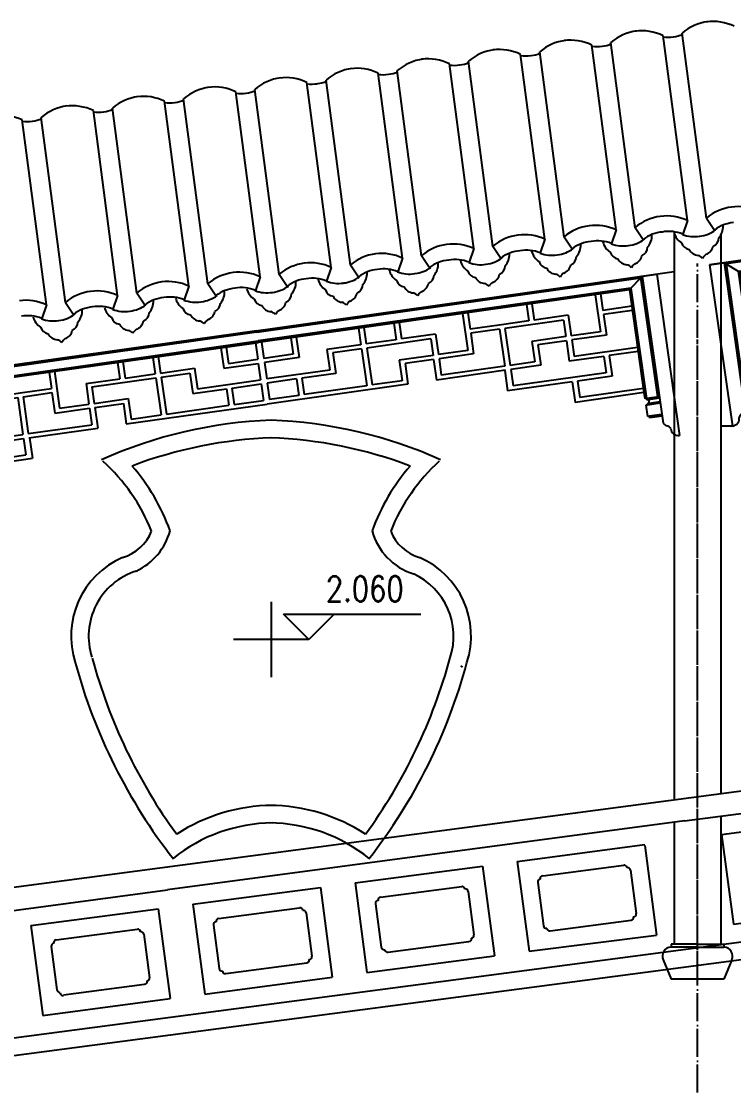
# Model space of a CAD drawing. Extents: x 1035948 to 1665131, y -158296 to 142149.
# Drawn here: x 1136540 to 1138978, y -77651 to -73984 of the extents above; entities that cross this region are included whole.
import ezdxf
from ezdxf.enums import TextEntityAlignment as Align

# ---------------------------------------------------------------- set-up
doc = ezdxf.new("R2010")
doc.units = 0
doc.header["$LTSCALE"] = 200
doc.header["$MEASUREMENT"] = 0
doc.linetypes.add('ACAD_ISO04W100', pattern=[30.5, 24, -3, 0.5, -3])
doc.layers.get('0').update_dxf_attribs({"linetype": 'CONTINUOUS'})
for name, color, linetype in [('AXIS', 3, 'CONTINUOUS'), ('DOTE', 1, 'CONTINUOUS'), ('GXYZ', 2, 'CONTINUOUS'), ('PUB_DIM', 3, 'CONTINUOUS'), ('ROOF', 4, 'CONTINUOUS'), ('WINDOW', 2, 'CONTINUOUS'), ('WLL1', 7, 'CONTINUOUS')]:
    doc.layers.add(name, color=color, linetype=linetype)
doc.styles.add('DIM_FONT', font='SIMPLEX.shx', dxfattribs={"width": 0.8})

# ---------------------------------------------------------------- blocks, each defined once
blk = doc.blocks.new('CH1')
at = {"color": 6}
for p, q in [((-743.4, 0), (-784, 40.6)), ((295.4, 35.6), (-779, 35.6)), ((-779, 35.6), (-779, -376.4)), ((295.4, 35.6), (1369.8, 35.6)), ((1334.3, 0), (1374.8, 40.6)), ((1369.8, 35.6), (1369.8, -376.4)), ((-748.4, 5), (295.4, 5)), ((-748.4, 5), (-748.4, -376.4)), ((1339.3, 5), (295.4, 5)), ((1339.3, 5), (1339.3, -376.4))]:
    blk.add_line(p, q, dxfattribs=at)
at = {"color": 7}
for p, q in [((-784, 40.6), (-784, -443.1)), ((1374.8, 40.6), (1374.8, -443.1))]:
    blk.add_line(p, q, dxfattribs=at)
for p, q in [((-743.4, 0), (295.4, 0)), ((-743.4, 0), (-743.4, -355.1)), ((-662.6, 0), (-662.6, -56.8)), ((-647.6, 0), (-647.6, -127.8)), ((-470.7, 0), (-470.7, -56.8)), ((-455.6, 0), (-455.6, -56.8)), ((-290.9, 0), (-290.9, -56.8)), ((-275.9, 0), (-275.9, -127.8)), ((-98.9, 0), (-98.9, -56.8)), ((-83.9, 0), (-83.9, -56.8)), ((0, 0), (0, -56.8)), ((15, 0), (15, -56.8)), ((190, 0), (190, -71)), ((205, 0), (205, -56.8)), ((287, 0), (287, -56.8)), ((1334.3, 0), (295.4, 0)), ((303.9, 0), (303.9, -56.8)), ((385.8, 0), (385.8, -56.8)), ((400.9, 0), (400.9, -71)), ((575.8, 0), (575.8, -56.8)), ((590.8, 0), (590.8, -56.8)), ((674.8, 0), (674.8, -56.8)), ((689.8, 0), (689.8, -56.8)), ((866.7, 0), (866.7, -127.8)), ((881.8, 0), (881.8, -56.8)), ((1046.5, 0), (1046.5, -56.8)), ((1061.5, 0), (1061.5, -56.8)), ((1238.4, 0), (1238.4, -127.8)), ((1253.5, 0), (1253.5, -56.8)), ((1334.3, 0), (1334.3, -355.1)), ((-743.4, -56.8), (-662.6, -56.8)), ((-565.6, -56.8), (-565.6, -127.8)), ((-565.6, -56.8), (-470.7, -56.8)), ((-455.6, -56.8), (-371.7, -56.8)), ((-371.7, -56.8), (-290.9, -56.8)), ((-193.9, -56.8), (-193.9, -127.8)), ((-193.9, -56.8), (-98.9, -56.8)), ((-83.9, -56.8), (0, -56.8)), ((15, -56.8), (110, -56.8)), ((110, -56.8), (110, -127.8)), ((205, -56.8), (287, -56.8)), ((385.8, -56.8), (303.9, -56.8)), ((575.8, -56.8), (480.8, -56.8)), ((480.8, -56.8), (480.8, -127.8)), ((674.8, -56.8), (590.8, -56.8)), ((784.8, -56.8), (689.8, -56.8)), ((784.8, -56.8), (784.8, -127.8)), ((962.6, -56.8), (881.8, -56.8)), ((1046.5, -56.8), (962.6, -56.8)), ((1156.5, -56.8), (1061.5, -56.8)), ((1156.5, -56.8), (1156.5, -127.8)), ((1334.3, -56.8), (1253.5, -56.8)), ((-743.4, -71), (-662.6, -71)), ((-662.6, -71), (-662.6, -142)), ((-550.6, -71), (-386.8, -71)), ((-550.6, -71), (-550.6, -127.8)), ((-386.8, -71), (-386.8, -198.8)), ((-371.7, -71), (-371.7, -198.8)), ((-371.7, -71), (-290.9, -71)), ((-290.9, -71), (-290.9, -142)), ((-178.9, -71), (-178.9, -127.8)), ((-178.9, -71), (0, -71)), ((0, -71), (0, -198.8)), ((15, -71), (15, -198.8)), ((15, -71), (95, -71)), ((95, -71), (95, -142)), ((190, -71), (287, -71)), ((287, -71), (287, -127.8)), ((303.9, -71), (303.9, -127.8)), ((400.9, -71), (303.9, -71)), ((575.8, -71), (495.9, -71)), ((495.9, -71), (495.9, -142)), ((575.8, -71), (575.8, -198.8)), ((590.8, -71), (590.8, -198.8)), ((769.7, -71), (590.8, -71)), ((769.7, -71), (769.7, -127.8)), ((962.6, -71), (881.8, -71)), ((881.8, -71), (881.8, -142)), ((962.6, -71), (962.6, -198.8)), ((977.6, -71), (977.6, -198.8)), ((1141.5, -71), (977.6, -71)), ((1141.5, -71), (1141.5, -127.8)), ((1253.5, -71), (1253.5, -142)), ((1334.3, -71), (1253.5, -71)), ((-662.6, -142), (-565.6, -142)), ((-647.6, -127.8), (-565.6, -127.8)), ((-565.6, -142), (-565.6, -198.8)), ((-550.6, -127.8), (-455.6, -127.8)), ((-550.6, -142), (-550.6, -213)), ((-550.6, -142), (-470.7, -142)), ((-470.7, -142), (-470.7, -213)), ((-455.6, -127.8), (-455.6, -198.8)), ((-290.9, -142), (-193.9, -142)), ((-275.9, -127.8), (-193.9, -127.8)), ((-193.9, -142), (-193.9, -198.8)), ((-178.9, -127.8), (-83.9, -127.8)), ((-83.9, -127.8), (-83.9, -198.8)), ((95, -142), (190, -142)), ((110, -127.8), (287, -127.8)), ((190, -142), (190, -198.8)), ((205, -142), (205, -198.8)), ((205, -142), (287, -142)), ((287, -142), (287, -198.8)), ((480.8, -127.8), (303.9, -127.8)), ((385.8, -142), (303.9, -142)), ((303.9, -142), (303.9, -198.8)), ((385.8, -142), (385.8, -198.8)), ((495.9, -142), (400.9, -142)), ((400.9, -142), (400.9, -198.8)), ((674.8, -127.8), (674.8, -198.8)), ((769.7, -127.8), (674.8, -127.8)), ((866.7, -127.8), (784.8, -127.8)), ((784.8, -142), (784.8, -198.8)), ((881.8, -142), (784.8, -142)), ((1046.5, -127.8), (1046.5, -198.8)), ((1141.5, -127.8), (1046.5, -127.8)), ((1061.5, -142), (1061.5, -213)), ((1141.5, -142), (1061.5, -142)), ((1141.5, -142), (1141.5, -213)), ((1238.4, -127.8), (1156.5, -127.8)), ((1253.5, -142), (1156.5, -142)), ((1156.5, -142), (1156.5, -198.8)), ((-743.4, -198.8), (-565.6, -198.8)), ((-455.6, -198.8), (-386.8, -198.8)), ((-371.7, -198.8), (-193.9, -198.8)), ((-83.9, -198.8), (0, -198.8)), ((15, -198.8), (190, -198.8)), ((205, -198.8), (287, -198.8)), ((385.8, -198.8), (303.9, -198.8)), ((575.8, -198.8), (400.9, -198.8)), ((674.8, -198.8), (590.8, -198.8)), ((962.6, -198.8), (784.8, -198.8)), ((1046.5, -198.8), (977.6, -198.8)), ((1334.3, -198.8), (1156.5, -198.8)), ((-743.4, -213), (-662.6, -213)), ((-662.6, -213), (-662.6, -284.1)), ((-647.6, -213), (-647.6, -269.9)), ((-647.6, -213), (-550.6, -213)), ((-470.7, -213), (-386.8, -213)), ((-386.8, -213), (-386.8, -269.9)), ((977.6, -213), (977.6, -269.9)), ((1061.5, -213), (977.6, -213)), ((1238.4, -213), (1141.5, -213)), ((1238.4, -213), (1238.4, -269.9)), ((1253.5, -213), (1253.5, -284.1)), ((1334.3, -213), (1253.5, -213)), ((-662.6, -284.1), (-565.6, -284.1)), ((-647.6, -269.9), (-386.8, -269.9)), ((-565.6, -284.1), (-565.6, -340.9)), ((1238.4, -269.9), (977.6, -269.9)), ((1156.5, -284.1), (1156.5, -340.9)), ((1253.5, -284.1), (1156.5, -284.1)), ((-743.4, -340.9), (-565.6, -340.9)), ((1334.3, -340.9), (1156.5, -340.9)), ((-784, -376.4), (-748.5, -376.4)), ((-784, -381.5), (-753.6, -381.5)), ((-784, -394), (-753.6, -394)), ((-784, -399.1), (-748.5, -399.1)), ((1374.8, -376.4), (1339.3, -376.4)), ((1374.8, -399.1), (1339.3, -399.1)), ((1374.8, -381.5), (1344.4, -381.5)), ((1374.8, -394), (1344.4, -394)), ((-784, -438), (-748.5, -438)), ((1374.8, -438), (1339.3, -438))]:
    blk.add_line(p, q)
at = {"layer": 'WINDOW'}
for p, q in [((295.4, 40.6), (-824.6, 40.6)), ((-824.6, 40.6), (-824.6, -517.2)), ((295.4, 40.6), (1415.4, 40.6)), ((1415.4, 40.6), (1415.4, -517.2)), ((-178.9, -142), (-98.9, -142)), ((-178.9, -142), (-178.9, -213)), ((-98.9, -142), (-98.9, -213)), ((689.8, -142), (689.8, -213)), ((769.7, -142), (689.8, -142)), ((769.7, -142), (769.7, -213)), ((-371.7, -213), (-178.9, -213)), ((-369.8, -213), (-369.8, -284.1)), ((-98.9, -213), (295.4, -213)), ((689.8, -213), (295.4, -213)), ((962.6, -213), (769.7, -213)), ((960.7, -213), (960.7, -284.1)), ((-550.6, -284.1), (-369.8, -284.1)), ((-550.6, -284.1), (-550.6, -355.1)), ((1141.5, -284.1), (960.7, -284.1)), ((1141.5, -284.1), (1141.5, -355.1)), ((-743.4, -355.1), (-550.6, -355.1)), ((-743.4, -355.1), (-743.4, -376.4)), ((1334.3, -355.1), (1141.5, -355.1)), ((1334.3, -355.1), (1334.3, -376.4)), ((-753.6, -381.5), (-748.5, -381.5)), ((-753.6, -381.5), (-753.6, -394)), ((-753.6, -394), (-748.5, -394)), ((-748.5, -376.4), (-748.5, -381.5)), ((-748.5, -376.4), (-743.4, -376.4)), ((-748.5, -394), (-748.5, -399.1)), ((-748.5, -399.1), (-743.4, -399.1)), ((-743.4, -399.1), (-743.4, -438)), ((1339.3, -376.4), (1334.3, -376.4)), ((1339.3, -399.1), (1334.3, -399.1)), ((1334.3, -399.1), (1334.3, -438)), ((1339.3, -376.4), (1339.3, -381.5)), ((1344.4, -381.5), (1339.3, -381.5)), ((1344.4, -394), (1339.3, -394)), ((1339.3, -394), (1339.3, -399.1)), ((1344.4, -381.5), (1344.4, -394)), ((-784, -443.1), (-748.5, -443.1)), ((-784, -443.1), (-784, -467.5)), ((-748.5, -438), (-748.5, -443.1)), ((-748.5, -438), (-743.4, -438)), ((1339.3, -438), (1334.3, -438)), ((1339.3, -438), (1339.3, -443.1)), ((1374.8, -443.1), (1339.3, -443.1)), ((1374.8, -443.1), (1374.8, -467.5))]:
    blk.add_line(p, q, dxfattribs=at)
for centre, radius, start, end in [((-826.3, -494), 23.2, 274.2071, 6.7263), ((-782.4, -498.1), 21.9, 115.9684, 161.975), ((-811, -456.1), 29.3, 310.4513, 337.1194), ((1401.8, -456.1), 29.3, 202.8806, 229.5487), ((1373.2, -498.1), 21.9, 18.025, 64.0316), ((1417.1, -494), 23.2, 173.2737, 265.7929)]:
    blk.add_arc(centre, radius, start, end, dxfattribs=at)
at = {"layer": 'WLL1'}
blk.add_line((-824.6, 40.6), (1415.4, 40.6), dxfattribs=at)
blk = doc.blocks.new('CH2')
at = {"xscale": 1.267857, "zscale": 1.267857, "rotation": 2.492125825068038}
blk.add_blockref('CH1', (239.5, 152.6), dxfattribs=at)

msp = doc.modelspace()

# ---------------------------------------------------------------- linework, layer by layer
for p, q in [((1138885.1593, -74656.74348), (1138912.5997, -74697.75689)), ((1138885.1593, -74656.74348), (1138912.5997, -74697.75689)), ((1138641.32253, -74688.8111), (1138668.76293, -74729.82452)), ((1138641.32253, -74688.8111), (1138668.76293, -74729.82452)), ((1138819.7857, -74665.34093), (1138803.88252, -74712.05458)), ((1138819.7857, -74665.34093), (1138803.88252, -74712.05458)), ((1138332.11215, -74729.47619), (1138316.20897, -74776.18984)), ((1138397.48575, -74720.87873), (1138424.92615, -74761.89215)), ((1138575.94892, -74697.40856), (1138560.04575, -74744.12221)), ((1138575.94892, -74697.40856), (1138560.04575, -74744.12221)), ((1138575.94892, -74697.40856), (1138560.04575, -74744.12221)), ((1138088.27537, -74761.54382), (1138072.37219, -74808.25747)), ((1138153.64897, -74752.94636), (1138181.08937, -74793.95978)), ((1137844.43859, -74793.61145), (1137828.53542, -74840.3251)), ((1137909.8122, -74785.01399), (1137937.2526, -74826.02741)), ((1137600.60182, -74825.67908), (1137584.69864, -74872.39273)), ((1137665.97542, -74817.08162), (1137693.41582, -74858.09504)), ((1137356.76504, -74857.74671), (1137340.86186, -74904.46036)), ((1137422.13864, -74849.14925), (1137449.57904, -74890.16267)), ((1136934.46509, -74913.28451), (1136961.90549, -74954.29793)), ((1137112.92826, -74889.81434), (1137097.02509, -74936.52799)), ((1137178.30187, -74881.21688), (1137205.74227, -74922.2303)), ((1136690.62832, -74945.35214), (1136718.06872, -74986.36556)), ((1136869.09149, -74921.88197), (1136853.18831, -74968.59562)), ((1136625.25471, -74953.9496), (1136609.35153, -75000.66325)), ((1138944.49445, -77262.7307), (1138764.49445, -77262.7307)), ((1138944.49445, -77262.7307), (1138764.49445, -77262.7307))]:
    msp.add_line(p, q)
for centre, radius, start, end in [((1138911.63169, -74150.85061), 167.81372, 97.49212583, 130.82324209), ((1138911.63169, -74150.85061), 167.81372, 97.49212583, 130.82324209), ((1138907.24984, -74151.42688), 167.81372, 64.16100956, 97.49212583), ((1138667.79491, -74182.91824), 167.81372, 97.49212583, 130.82324209), ((1138667.79491, -74182.91824), 167.81372, 97.49212583, 130.82324209), ((1138663.41307, -74183.49451), 167.81372, 64.16100956, 97.49212583), ((1138663.41307, -74183.49451), 167.81372, 64.16100956, 97.49212583), ((1138423.95814, -74214.98587), 167.81372, 97.49212583, 130.82324209), ((1138419.57629, -74215.56214), 167.81372, 64.16100956, 97.49212583), ((1138180.12136, -74247.0535), 167.81372, 97.49212583, 130.82324209), ((1138175.73951, -74247.62977), 167.81372, 64.16100956, 97.49212583), ((1137692.44781, -74311.18876), 167.81372, 97.49212583, 130.82324209), ((1137688.06596, -74311.76503), 167.81372, 64.16100956, 97.49212583), ((1137936.28458, -74279.12113), 167.81372, 97.49212583, 130.82324209), ((1137931.90274, -74279.6974), 167.81372, 64.16100956, 97.49212583), ((1137448.61103, -74343.25639), 167.81372, 97.49212583, 130.82324209), ((1137444.22918, -74343.83266), 167.81372, 64.16100956, 97.49212583), ((1137204.77425, -74375.32402), 167.81372, 97.49212583, 130.82324209), ((1137200.39241, -74375.90029), 167.81372, 64.16100956, 97.49212583), ((1136960.93748, -74407.39165), 167.81372, 97.49212583, 130.82324209), ((1136956.55563, -74407.96792), 167.81372, 64.16100956, 97.49212583), ((1136717.1007, -74439.45928), 167.81372, 97.49212583, 130.82324209), ((1136712.71885, -74440.03555), 167.81372, 64.16100956, 97.49212583), ((1136468.88208, -74472.10318), 167.81372, 64.16100956, 97.49212583), ((1138992.85912, -74785.43767), 167.81372, 97.49212583, 129.92482334), ((1138992.85912, -74785.43767), 167.81372, 97.49212583, 129.92482334), ((1138992.85912, -74785.43767), 167.81372, 65.05942831, 97.49212583), ((1138749.02235, -74817.5053), 167.81372, 97.49212583, 129.92482334), ((1138749.02235, -74817.5053), 167.81372, 97.49212583, 129.92482334), ((1138749.02235, -74817.5053), 167.81372, 65.05942831, 97.49212583), ((1138749.02235, -74817.5053), 167.81372, 65.05942831, 97.49212583), ((1138505.18557, -74849.57293), 167.81372, 97.49212583, 129.92482334), ((1138505.18557, -74849.57293), 167.81372, 65.05942831, 97.49212583), ((1138505.18557, -74849.57293), 167.81372, 65.05942831, 97.49212583), ((1138988.29665, -74796.18954), 124.17332, 94.75697572, 127.56110412), ((1138882.08365, -74684.79016), 60.31385, 319.0737866, 1.71051773), ((1138261.34879, -74881.64056), 167.81372, 97.49212583, 129.92482334), ((1138261.34879, -74881.64056), 167.81372, 65.05942831, 97.49212583), ((1138744.45987, -74828.25717), 124.17332, 94.75697572, 127.56110412), ((1138744.45987, -74828.25717), 124.17332, 94.75697572, 127.56110412), ((1138638.24688, -74716.85779), 60.31385, 319.0737866, 1.71051773), ((1138638.24688, -74716.85779), 60.31385, 319.0737866, 1.71051773), ((1138756.20961, -74826.71193), 124.17332, 67.42314753, 100.22727593), ((1138756.20961, -74826.71193), 124.17332, 67.42314753, 100.22727593), ((1138832.83524, -74691.55846), 60.31385, 193.93997122, 236.57670234), ((1138832.83524, -74691.55846), 60.31385, 193.93997122, 236.57670234), ((1138895.74034, -74723.29289), 31.92959, 293.29580771, 358.19080511), ((1138017.51202, -74913.70819), 167.81372, 97.49212583, 129.92482334), ((1138017.51202, -74913.70819), 167.81372, 65.05942831, 97.49212583), ((1138256.78632, -74892.39243), 124.17332, 94.75697572, 127.56110412), ((1138268.53606, -74890.84719), 124.17332, 67.42314753, 100.22727593), ((1138500.6231, -74860.3248), 124.17332, 94.75697572, 127.56110412), ((1138394.4101, -74748.92542), 60.31385, 319.0737866, 1.71051773), ((1138512.37284, -74858.77956), 124.17332, 67.42314753, 100.22727593), ((1138512.37284, -74858.77956), 124.17332, 67.42314753, 100.22727593), ((1138588.99846, -74723.62609), 60.31385, 193.93997122, 236.57670234), ((1138588.99846, -74723.62609), 60.31385, 193.93997122, 236.57670234), ((1138651.90356, -74755.36052), 31.92959, 293.29580771, 358.19080511), ((1138651.90356, -74755.36052), 31.92959, 293.29580771, 358.19080511), ((1138830.07169, -74732.31786), 31.92959, 197.45968384, 262.35468123), ((1138830.07169, -74732.31786), 31.92959, 197.45968384, 262.35468123), ((1138859.7696, -74746.69461), 38.08593, 206.96345501, 265.41707226), ((1138859.7696, -74746.69461), 38.08593, 206.96345501, 265.41707226), ((1138871.02187, -74745.14819), 38.08593, 290.23341669, 348.68703393), ((1138871.02187, -74745.14819), 38.08593, 290.23341669, 348.68703393), ((1137773.67524, -74945.77582), 167.81372, 97.49212583, 129.92482334), ((1137773.67524, -74945.77582), 167.81372, 65.05942831, 97.49212583), ((1138012.94954, -74924.46006), 124.17332, 94.75697572, 127.56110412), ((1138024.69928, -74922.91482), 124.17332, 67.42314753, 100.22727593), ((1138101.32491, -74787.76135), 60.31385, 193.93997122, 236.57670234), ((1138150.57332, -74780.99305), 60.31385, 319.0737866, 1.71051773), ((1138345.16169, -74755.69372), 60.31385, 193.93997122, 236.57670234), ((1138408.06679, -74787.42815), 31.92959, 293.29580771, 358.19080511), ((1138586.23492, -74764.38549), 31.92959, 197.45968384, 262.35468123), ((1138586.23492, -74764.38549), 31.92959, 197.45968384, 262.35468123), ((1138586.23492, -74764.38549), 31.92959, 197.45968384, 262.35468123), ((1138615.93283, -74778.76224), 38.08593, 206.96345501, 265.41707226), ((1138615.93283, -74778.76224), 38.08593, 206.96345501, 265.41707226), ((1138615.93283, -74778.76224), 38.08593, 206.96345501, 265.41707226), ((1138627.18509, -74777.21582), 38.08593, 290.23341669, 348.68703393), ((1138627.18509, -74777.21582), 38.08593, 290.23341669, 348.68703393), ((1138848.17161, -74814.56156), 31.10245, 39.71082217, 74.03476441), ((1138848.17161, -74814.56156), 31.10245, 39.71082217, 74.03476441), ((1138900.49823, -74807.37021), 31.10245, 121.61572453, 155.93966678), ((1138900.49823, -74807.37021), 31.10245, 121.61572453, 155.93966678), ((1137286.00169, -75009.91108), 167.81372, 65.05942831, 97.49212583), ((1137529.83846, -74977.84345), 167.81372, 97.49212583, 129.92482334), ((1137529.83846, -74977.84345), 167.81372, 65.05942831, 97.49212583), ((1137769.11277, -74956.52769), 124.17332, 94.75697572, 127.56110412), ((1137780.86251, -74954.98245), 124.17332, 67.42314753, 100.22727593), ((1137857.48813, -74819.82898), 60.31385, 193.93997122, 236.57670234), ((1137906.73655, -74813.06068), 60.31385, 319.0737866, 1.71051773), ((1138098.56136, -74828.52075), 31.92959, 197.45968384, 262.35468123), ((1138164.23001, -74819.49578), 31.92959, 293.29580771, 358.19080511), ((1138342.39814, -74796.45312), 31.92959, 197.45968384, 262.35468123), ((1138372.09605, -74810.82987), 38.08593, 206.96345501, 265.41707226), ((1138383.34831, -74809.28345), 38.08593, 290.23341669, 348.68703393), ((1138604.33484, -74846.62919), 31.10245, 39.71082217, 74.03476441), ((1138604.33484, -74846.62919), 31.10245, 39.71082217, 74.03476441), ((1138604.33484, -74846.62919), 31.10245, 39.71082217, 74.03476441), ((1138656.66145, -74839.43784), 31.10245, 121.61572453, 155.93966678), ((1138656.66145, -74839.43784), 31.10245, 121.61572453, 155.93966678), ((1137042.16491, -75041.97871), 167.81372, 97.49212583, 129.92482334), ((1137042.16491, -75041.97871), 167.81372, 65.05942831, 97.49212583), ((1137286.00169, -75009.91108), 167.81372, 97.49212583, 129.92482334), ((1137525.27599, -74988.59532), 124.17332, 94.75697572, 127.56110412), ((1137419.06299, -74877.19594), 60.31385, 319.0737866, 1.71051773), ((1137537.02573, -74987.05008), 124.17332, 67.42314753, 100.22727593), ((1137613.65136, -74851.89661), 60.31385, 193.93997122, 236.57670234), ((1137662.89977, -74845.12831), 60.31385, 319.0737866, 1.71051773), ((1137854.72459, -74860.58838), 31.92959, 197.45968384, 262.35468123), ((1137920.39323, -74851.56341), 31.92959, 293.29580771, 358.19080511), ((1138128.25927, -74842.8975), 38.08593, 206.96345501, 265.41707226), ((1138168.9879, -74903.5731), 31.10245, 121.61572453, 155.93966678), ((1138139.51154, -74841.35108), 38.08593, 290.23341669, 348.68703393), ((1138360.49806, -74878.69682), 31.10245, 39.71082217, 74.03476441), ((1138412.82468, -74871.50547), 31.10245, 121.61572453, 155.93966678), ((1136798.32813, -75074.04634), 167.81372, 97.49212583, 129.92482334), ((1136798.32813, -75074.04634), 167.81372, 65.05942831, 97.49212583), ((1137281.43921, -75020.66295), 124.17332, 94.75697572, 127.56110412), ((1137175.22622, -74909.26357), 60.31385, 319.0737866, 1.71051773), ((1137293.18896, -75019.11771), 124.17332, 67.42314753, 100.22727593), ((1137369.81458, -74883.96424), 60.31385, 193.93997122, 236.57670234), ((1137610.88781, -74892.65601), 31.92959, 197.45968384, 262.35468123), ((1137651.83798, -74905.48634), 38.08593, 290.23341669, 348.68703393), ((1137676.55646, -74883.63104), 31.92959, 293.29580771, 358.19080511), ((1137884.4225, -74874.96513), 38.08593, 206.96345501, 265.41707226), ((1137872.82451, -74942.83207), 31.10245, 39.71082217, 74.03476441), ((1137925.15112, -74935.64073), 31.10245, 121.61572453, 155.93966678), ((1137895.67476, -74873.41871), 38.08593, 290.23341669, 348.68703393), ((1138116.66128, -74910.76444), 31.10245, 39.71082217, 74.03476441), ((1136554.49136, -75106.11397), 167.81372, 65.05942831, 97.49212583), ((1137037.60244, -75052.73058), 124.17332, 94.75697572, 127.56110412), ((1136931.38944, -74941.3312), 60.31385, 319.0737866, 1.71051773), ((1137049.35218, -75051.18534), 124.17332, 67.42314753, 100.22727593), ((1137125.9778, -74916.03187), 60.31385, 193.93997122, 236.57670234), ((1137188.8829, -74947.7663), 31.92959, 293.29580771, 358.19080511), ((1137367.05103, -74924.72364), 31.92959, 197.45968384, 262.35468123), ((1137408.00121, -74937.55397), 38.08593, 290.23341669, 348.68703393), ((1137432.71968, -74915.69867), 31.92959, 293.29580771, 358.19080511), ((1137640.58572, -74907.03276), 38.08593, 206.96345501, 265.41707226), ((1137628.98773, -74974.8997), 31.10245, 39.71082217, 74.03476441), ((1137681.31435, -74967.70836), 31.10245, 121.61572453, 155.93966678), ((1136793.76566, -75084.79821), 124.17332, 94.75697572, 127.56110412), ((1136687.55266, -74973.39883), 60.31385, 319.0737866, 1.71051773), ((1136805.5154, -75083.25297), 124.17332, 67.42314753, 100.22727593), ((1136882.14103, -74948.0995), 60.31385, 193.93997122, 236.57670234), ((1136945.04613, -74979.83393), 31.92959, 293.29580771, 358.19080511), ((1137123.21426, -74956.79127), 31.92959, 197.45968384, 262.35468123), ((1137152.91217, -74971.16802), 38.08593, 206.96345501, 265.41707226), ((1137164.16443, -74969.6216), 38.08593, 290.23341669, 348.68703393), ((1137396.74894, -74939.10039), 38.08593, 206.96345501, 265.41707226), ((1137385.15095, -75006.96733), 31.10245, 39.71082217, 74.03476441), ((1137437.47757, -74999.77599), 31.10245, 121.61572453, 155.93966678), ((1136561.67863, -75115.3206), 124.17332, 67.42314753, 100.22727593), ((1136638.30425, -74980.16713), 60.31385, 193.93997122, 236.57670234), ((1136701.20935, -75011.90156), 31.92959, 293.29580771, 358.19080511), ((1136879.37748, -74988.8589), 31.92959, 197.45968384, 262.35468123), ((1136909.07539, -75003.23565), 38.08593, 206.96345501, 265.41707226), ((1136920.32765, -75001.68923), 38.08593, 290.23341669, 348.68703393), ((1137141.31418, -75039.03496), 31.10245, 39.71082217, 74.03476441), ((1137193.64079, -75031.84362), 31.10245, 121.61572453, 155.93966678), ((1136635.5407, -75020.92653), 31.92959, 197.45968384, 262.35468123), ((1136665.23861, -75035.30328), 38.08593, 206.96345501, 265.41707226), ((1136676.49088, -75033.75686), 38.08593, 290.23341669, 348.68703393), ((1136897.4774, -75071.10259), 31.10245, 39.71082217, 74.03476441), ((1136949.80402, -75063.91125), 31.10245, 121.61572453, 155.93966678), ((1136653.64062, -75103.17022), 31.10245, 39.71082217, 74.03476441), ((1136705.96724, -75095.97888), 31.10245, 121.61572453, 155.93966678), ((1137448.50463, -76896.92531), 1548.76083, 91.99849005, 114.18529608), ((1137340.48426, -76896.92531), 1548.76083, 65.81470392, 88.00150995), ((1137448.50463, -76896.92531), 1488.76083, 91.99849005, 110.8459358), ((1137340.48426, -76896.92531), 1488.76083, 69.1540642, 88.00150995), ((1136381.25151, -75969.6985), 650.10066, 21.76825188, 47.73370656), ((1138407.73738, -75969.6985), 650.10066, 132.26629344, 158.23174812), ((1136381.25151, -75969.6985), 710.10066, 19.97998659, 40.8092026), ((1138407.73738, -75969.6985), 710.10066, 139.1907974, 160.02001341), ((1136843.22402, -75672.10906), 152.61329, 286.27534064, 338.27203738), ((1136843.22402, -75672.10906), 212.61329, 294.73102508, 345.02080207), ((1137945.76487, -75672.10906), 212.61329, 194.97919793, 252.54754514), ((1137945.76487, -75672.10906), 152.61329, 201.72796262, 253.72465936), ((1137003.63147, -76087.99319), 293.95177, 113.59015623, 197.95435313), ((1137785.35742, -76087.99319), 293.95177, 342.04564687, 66.40984377), ((1137003.63147, -76087.99319), 233.95177, 107.78477767, 197.95435313), ((1137785.35742, -76087.99319), 233.95177, 341.69785375, 65.60129774), ((1136239.85791, -75686.03826), 1830.43563, 323.84219429, 344.94585132), ((1138549.13098, -75686.03826), 1890.43563, 195.10317885, 218.02692351), ((1138549.13098, -75686.03826), 1830.43563, 195.10317885, 216.15780571), ((1136239.85791, -75686.03826), 1890.43563, 321.97307649, 344.89682115), ((1138046.99445, -76190.60653), 1.5, 129.19627831, 0), ((1137403.2184, -77276.64461), 609.05433, 90.44078961, 123.02886573), ((1137385.77049, -77276.64461), 609.05433, 56.97113427, 89.55921039), ((1137403.2184, -77276.64461), 549.05433, 90.44078961, 128.86004832), ((1137385.77049, -77276.64461), 549.05433, 51.13995168, 89.55921039)]:
    msp.add_arc(centre, radius, start, end)
at = {"layer": 'AXIS', "color": 7}
for centre, start, end in [((1138759.31839, -73923.28205), 276.58230707, 292.33259679), ((1138759.31839, -73923.28205), 276.58230707, 292.33259679), ((1138759.31839, -73923.28205), 276.58230707, 292.33259679), ((1138509.71068, -73956.14279), 261.68518829, 279.06818187), ((1138509.71068, -73956.14279), 261.68518829, 279.06818187), ((1138509.71068, -73956.14279), 261.68518829, 279.06818187), ((1138515.48161, -73955.34968), 276.58230707, 292.33259679), ((1138515.48161, -73955.34968), 276.58230707, 292.33259679), ((1138753.54745, -73924.07516), 261.68518829, 279.06818187), ((1138753.54745, -73924.07516), 261.68518829, 279.06818187), ((1138265.8739, -73988.21042), 261.68518829, 279.06818187), ((1138271.64484, -73987.41731), 276.58230707, 292.33259679), ((1138271.64484, -73987.41731), 276.58230707, 292.33259679), ((1138022.03712, -74020.27805), 261.68518829, 279.06818187), ((1138027.80806, -74019.48494), 276.58230707, 292.33259679), ((1137778.20035, -74052.34568), 261.68518829, 279.06818187), ((1137783.97128, -74051.55257), 276.58230707, 292.33259679), ((1137534.36357, -74084.41331), 261.68518829, 279.06818187), ((1137540.13451, -74083.6202), 276.58230707, 292.33259679), ((1137052.46095, -74147.75546), 276.58230707, 292.33259679), ((1137290.52679, -74116.48094), 261.68518829, 279.06818187), ((1137296.29773, -74115.68783), 276.58230707, 292.33259679), ((1137296.29773, -74115.68783), 276.58230707, 292.33259679), ((1136808.62418, -74179.82309), 276.58230707, 292.33259679), ((1137046.69002, -74148.54857), 261.68518829, 279.06818187), ((1136559.01646, -74212.68383), 261.68518829, 279.06818187), ((1136564.7874, -74211.89072), 276.58230707, 292.33259679), ((1136802.85324, -74180.6162), 261.68518829, 279.06818187), ((1138605.23252, -74637.80021), 276.58230707, 306.44200854), ((1138605.23252, -74637.80021), 276.58230707, 306.44200854), ((1138843.29836, -74606.52569), 249.2084804, 279.06818187), ((1138843.29836, -74606.52569), 249.2084804, 279.06818187), ((1138849.06929, -74605.73258), 276.58230707, 306.44200854), ((1138849.06929, -74605.73258), 276.58230707, 306.44200854), ((1138361.39574, -74669.86784), 276.58230707, 306.44200854), ((1138599.46158, -74638.59332), 249.2084804, 279.06818187), ((1138599.46158, -74638.59332), 249.2084804, 279.06818187), ((1138599.46158, -74638.59332), 249.2084804, 279.06818187), ((1138117.55896, -74701.93547), 276.58230707, 306.44200854), ((1138355.6248, -74670.66095), 249.2084804, 279.06818187), ((1137867.95125, -74734.79621), 249.2084804, 279.06818187), ((1137873.72219, -74734.0031), 276.58230707, 306.44200854), ((1138111.78803, -74702.72858), 249.2084804, 279.06818187), ((1137624.11447, -74766.86384), 249.2084804, 279.06818187), ((1137629.88541, -74766.07073), 276.58230707, 306.44200854), ((1137380.2777, -74798.93147), 249.2084804, 279.06818187), ((1137386.04863, -74798.13836), 276.58230707, 306.44200854), ((1137136.44092, -74830.9991), 249.2084804, 279.06818187), ((1137142.21186, -74830.20599), 276.58230707, 306.44200854), ((1136654.53831, -74894.34125), 276.58230707, 306.44200854), ((1136892.60414, -74863.06673), 249.2084804, 279.06818187), ((1136898.37508, -74862.27362), 276.58230707, 306.44200854), ((1136648.76737, -74895.13436), 249.2084804, 279.06818187)]:
    msp.add_arc(centre, 113.73425, start, end, dxfattribs=at)
at = {"layer": 'DOTE', "linetype": 'ACAD_ISO04W100', "ltscale": 0.02}
for p, q in [((1138854.49445, -77262.7307), (1138854.49445, -74811.96707)), ((1138854.49445, -77650.55054), (1138854.49445, -75072.69902))]:
    msp.add_line(p, q, dxfattribs=at)
at = {"layer": 'DOTE'}
for p, q in [((1137394.49445, -75970.02806), (1137394.49445, -76228.18499)), ((1137523.57291, -76099.10653), (1137265.41598, -76099.10653))]:
    msp.add_line(p, q, dxfattribs=at)
at = {"layer": 'GXYZ'}
for p, q in [((1136014.49445, -75236.24811), (1138774.49445, -74839.94265)), ((1138774.49445, -74839.94265), (1138774.49445, -75275.5678)), ((1138934.49445, -75093.16428), (1138934.49445, -75369.36015)), ((1138774.49445, -75209.97155), (1138774.49445, -75275.5678)), ((1138972.95447, -75369.36015), (1138934.49445, -75369.36015))]:
    msp.add_line(p, q, dxfattribs=at)
at = {"layer": 'PUB_DIM'}
for p, q in [((1137523.57291, -76099.10653), (1137437.17291, -76012.70653)), ((1137437.17291, -76012.70653), (1137609.97291, -76012.70653)), ((1137523.57291, -76012.70653), (1137907.02434, -76012.70653)), ((1137609.97291, -76012.70653), (1137523.57291, -76099.10653))]:
    msp.add_line(p, q, dxfattribs=at)
at = {"layer": 'ROOF'}
msp.add_line((1136154.49445, -77570.55054), (1141694.49445, -76840.0779), dxfattribs=at)
at = {"layer": 'WLL1'}
for p, q in [((1138819.7857, -74665.34093), (1138736.55362, -74032.4584)), ((1138819.7857, -74665.34093), (1138736.55362, -74032.4584)), ((1138885.28351, -74657.68795), (1138801.92722, -74023.86094)), ((1138885.28351, -74657.68795), (1138801.92722, -74023.86094)), ((1138575.94892, -74697.40856), (1138492.71684, -74064.52603)), ((1138575.94892, -74697.40856), (1138492.71684, -74064.52603)), ((1138575.94892, -74697.40856), (1138492.71684, -74064.52603)), ((1138641.44674, -74689.75558), (1138558.09045, -74055.92857)), ((1138641.44674, -74689.75558), (1138558.09045, -74055.92857)), ((1138332.11215, -74729.47619), (1138248.88006, -74096.59366)), ((1138397.60996, -74721.8232), (1138314.25367, -74087.9962)), ((1138088.27537, -74761.54382), (1138005.04329, -74128.66129)), ((1138153.77318, -74753.89083), (1138070.41689, -74120.06383)), ((1137844.43859, -74793.61145), (1137761.20651, -74160.72892)), ((1137909.93641, -74785.95846), (1137826.58012, -74152.13146)), ((1137422.26285, -74850.09372), (1137338.90656, -74216.26672)), ((1137600.60182, -74825.67908), (1137517.36973, -74192.79655)), ((1137666.09963, -74818.02609), (1137582.74334, -74184.19909)), ((1137178.42608, -74882.16135), (1137095.06979, -74248.33435)), ((1137356.76504, -74857.74671), (1137273.53296, -74224.86418)), ((1136869.09149, -74921.88197), (1136785.85941, -74288.99944)), ((1136934.5893, -74914.22898), (1136851.23301, -74280.40198)), ((1137112.92826, -74889.81434), (1137029.69618, -74256.93181)), ((1136625.25471, -74953.9496), (1136542.02263, -74321.06707)), ((1136690.75252, -74946.29661), (1136607.39623, -74312.46961)), ((1138774.49445, -74703.89223), (1138774.49445, -76648.71759)), ((1138934.49445, -74714.63759), (1138934.49445, -76627.54819)), ((1138774.49445, -75076.18088), (1138774.49445, -76648.71759)), ((1138774.49445, -75076.18088), (1138774.49445, -76648.71759)), ((1141694.49445, -76262.37595), (1135854.49445, -77035.05924)), ((1138809.52686, -76720.62561), (1139959.93558, -76571.59314)), ((1138934.49445, -76704.43638), (1138934.49445, -77142.7307)), ((1138936.70324, -76767.03001), (1139372.92758, -76709.51197)), ((1138809.87486, -76720.57917), (1137039.93558, -76956.7586)), ((1138774.49445, -76725.30031), (1138774.49445, -76957.74287)), ((1138774.49445, -76725.30031), (1138774.49445, -77142.7307)), ((1138774.49445, -76725.30031), (1138774.49445, -76772.7307)), ((1136014.49445, -77528.34356), (1141678.44311, -76781.52776)), ((1138774.49445, -76772.7307), (1138774.49445, -77142.7307)), ((1138936.70324, -76767.03001), (1138977.22731, -77074.36988)), ((1138237.4817, -76859.37636), (1138673.70604, -76801.85832)), ((1138673.70604, -76804.5127), (1138714.23011, -77111.85257)), ((1137682.28708, -76932.58114), (1138118.51142, -76875.0631)), ((1138118.51142, -76875.0631), (1138159.0355, -77182.40297)), ((1138237.4817, -76859.37636), (1138278.00577, -77166.71623)), ((1138324.63858, -76908.40367), (1138602.23589, -76871.80128)), ((1138624.67873, -76889.0152), (1138644.28715, -77037.72805)), ((1138307.42466, -76930.84651), (1138327.03308, -77079.55935)), ((1135934.49445, -77104.8567), (1137039.93558, -76956.7586)), ((1137127.09247, -77005.78592), (1137563.31681, -76948.26788)), ((1137563.31681, -76948.26788), (1137603.84088, -77255.60775)), ((1137682.28708, -76932.58114), (1137722.81116, -77239.92101)), ((1137769.44397, -76981.60845), (1138047.04128, -76945.00606)), ((1138069.48411, -76962.21998), (1138089.09253, -77110.93283)), ((1137752.23005, -77004.05128), (1137771.83847, -77152.76413)), ((1136571.89785, -77078.99069), (1137008.12219, -77021.47265)), ((1137008.12219, -77021.47265), (1137048.64627, -77328.81253)), ((1137127.09247, -77005.78592), (1137167.61654, -77313.12579)), ((1137214.24935, -77054.81323), (1137491.84666, -77018.21084)), ((1137514.2895, -77035.42476), (1137533.89792, -77184.1376)), ((1138977.22731, -77074.36988), (1139413.45165, -77016.85184)), ((1136571.89785, -77078.99069), (1136612.42193, -77386.33057)), ((1137197.03543, -77077.25606), (1137216.64385, -77225.96891)), ((1138349.47592, -77096.77327), (1138627.07323, -77060.17088)), ((1136659.05474, -77128.01801), (1136936.65205, -77091.41562)), ((1136959.09488, -77108.62954), (1136978.70331, -77257.34238)), ((1138278.00577, -77166.71623), (1138714.23011, -77111.85257)), ((1136641.84082, -77150.46084), (1136661.44924, -77299.17369)), ((1137794.2813, -77169.97805), (1138071.87861, -77133.37566)), ((1138764.49445, -77142.7307), (1138764.49445, -77152.7307)), ((1138854.49445, -77142.7307), (1138764.49445, -77142.7307)), ((1138764.49445, -77142.7307), (1138764.49445, -77152.7307)), ((1138854.49445, -77142.7307), (1138764.49445, -77142.7307)), ((1138854.49445, -77142.7307), (1138944.49445, -77142.7307)), ((1138854.49445, -77142.7307), (1138944.49445, -77142.7307)), ((1138944.49445, -77142.7307), (1138944.49445, -77152.7307)), ((1137722.81116, -77239.92101), (1138159.0355, -77182.40297)), ((1138854.49445, -77152.7307), (1138764.49445, -77152.7307)), ((1138854.49445, -77152.7307), (1138764.49445, -77152.7307)), ((1138854.49445, -77152.7307), (1138944.49445, -77152.7307)), ((1138854.49445, -77152.7307), (1138944.49445, -77152.7307)), ((1137239.08669, -77243.18283), (1137516.684, -77206.58044)), ((1138737.26796, -77196.56724), (1138764.49445, -77262.7307)), ((1138737.26796, -77196.56724), (1138764.49445, -77262.7307)), ((1138971.72093, -77196.56724), (1138944.49445, -77262.7307)), ((1138971.72093, -77196.56724), (1138944.49445, -77262.7307)), ((1137167.61654, -77313.12579), (1137603.84088, -77255.60775)), ((1136683.89208, -77316.38761), (1136961.48938, -77279.78522)), ((1136612.42193, -77386.33057), (1137048.64627, -77328.81253))]:
    msp.add_line(p, q, dxfattribs=at)
for centre, radius, start, end in [((1138603.54312, -76881.71547), 10, 7.51136327, 97.51136327), ((1138614.76454, -76890.32243), 10, 7.51136327, 97.51136327), ((1138317.33885, -76929.53928), 10, 97.51136327, 187.51136327), ((1138325.94581, -76918.31786), 10, 97.51136327, 187.51136327), ((1138048.3485, -76954.92025), 10, 7.51136327, 97.51136327), ((1138059.56992, -76963.52721), 10, 7.51136327, 97.51136327), ((1137762.14424, -77002.74406), 10, 97.51136327, 187.51136327), ((1137770.7512, -76991.52264), 10, 97.51136327, 187.51136327), ((1137493.15389, -77028.12503), 10, 7.51136327, 97.51136327), ((1137504.37531, -77036.73199), 10, 7.51136327, 97.51136327), ((1138634.37296, -77039.03527), 10, 277.51136327, 7.51136327), ((1137206.94962, -77075.94883), 10, 97.51136327, 187.51136327), ((1137215.55658, -77064.72742), 10, 97.51136327, 187.51136327), ((1138625.766, -77050.25669), 10, 277.51136327, 7.51136327), ((1136937.95927, -77101.32981), 10, 7.51136327, 97.51136327), ((1136949.18069, -77109.93677), 10, 7.51136327, 97.51136327), ((1138079.17835, -77112.24005), 10, 277.51136327, 7.51136327), ((1138336.94727, -77078.25212), 10, 187.51136327, 277.51136327), ((1138348.16869, -77086.85908), 10, 187.51136327, 277.51136327), ((1136651.75501, -77149.15361), 10, 97.51136327, 187.51136327), ((1136660.36197, -77137.9322), 10, 97.51136327, 187.51136327), ((1138070.57138, -77123.46147), 10, 277.51136327, 7.51136327), ((1137523.98373, -77185.44483), 10, 277.51136327, 7.51136327), ((1137781.75266, -77151.4569), 10, 187.51136327, 277.51136327), ((1137792.97408, -77160.06386), 10, 187.51136327, 277.51136327), ((1138764.48278, -77183.09679), 30.36609, 89.97799194, 206.33392476), ((1138764.48278, -77183.09679), 30.36609, 89.97799194, 206.33392476), ((1138944.50611, -77183.09679), 30.36609, 333.66607524, 90.02200806), ((1137515.37677, -77196.66625), 10, 277.51136327, 7.51136327), ((1136968.78912, -77258.64961), 10, 277.51136327, 7.51136327), ((1137226.55804, -77224.66168), 10, 187.51136327, 277.51136327), ((1137237.77946, -77233.26864), 10, 187.51136327, 277.51136327), ((1136960.18215, -77269.87103), 10, 277.51136327, 7.51136327), ((1136671.36343, -77297.86646), 10, 187.51136327, 277.51136327), ((1136682.58485, -77309.1278), 10, 187.51136327, 277.51136327)]:
    msp.add_arc(centre, radius, start, end, dxfattribs=at)

# ---------------------------------------------------------------- block references
at = {"xscale": 0.9740000000000001, "zscale": 0.9740000000000001, "rotation": 5.500000000000015}
for p in [(1139692.33744, -74888.64784), (1136772.33744, -75307.92752)]:
    msp.add_blockref('CH2', p, dxfattribs=at)

# ---------------------------------------------------------------- texts
at = {"layer": 'PUB_DIM', "style": 'DIM_FONT', "width": 0.8}
msp.add_text('2.060', height=86.4, dxfattribs=at).set_placement((1137715.29862, -75926.30653), align=Align.MIDDLE)

doc.saveas('drawing.dxf')
